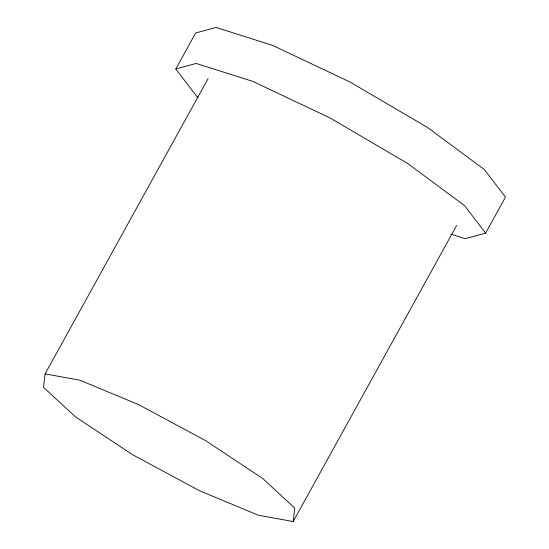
<?xml version="1.0" encoding="UTF-8"?>
<svg xmlns="http://www.w3.org/2000/svg" width="549" height="549" viewBox="0 0 549 549"><rect width="100%" height="100%" fill="white"/><g stroke="black" fill="none" stroke-linecap="round" stroke-linejoin="round"><path stroke-width="0.82" d="M208.098 78.603L45.1 373.876L43.522 387.326L75.604 416.952L132.755 454.826L199.658 490.792L258.38 515.216L293.193 521.55L456.61 225.529M293.193 521.55L294.772 508.099L262.683 478.474L205.539 440.6L138.636 404.634L79.914 380.21L45.1 373.876M198.23 97.537L196.858 96.521L175.79 68.982L195.657 32.995L216.093 27.45L272.565 45.382L349.939 81.979L427.479 127.443L484.41 169.593L505.478 197.132L485.611 233.119L465.175 238.664L450.654 234.052M175.79 68.982L196.226 63.437L252.698 81.362L330.073 117.966L407.612 163.43L464.543 205.58L485.611 233.119"/></g></svg>
